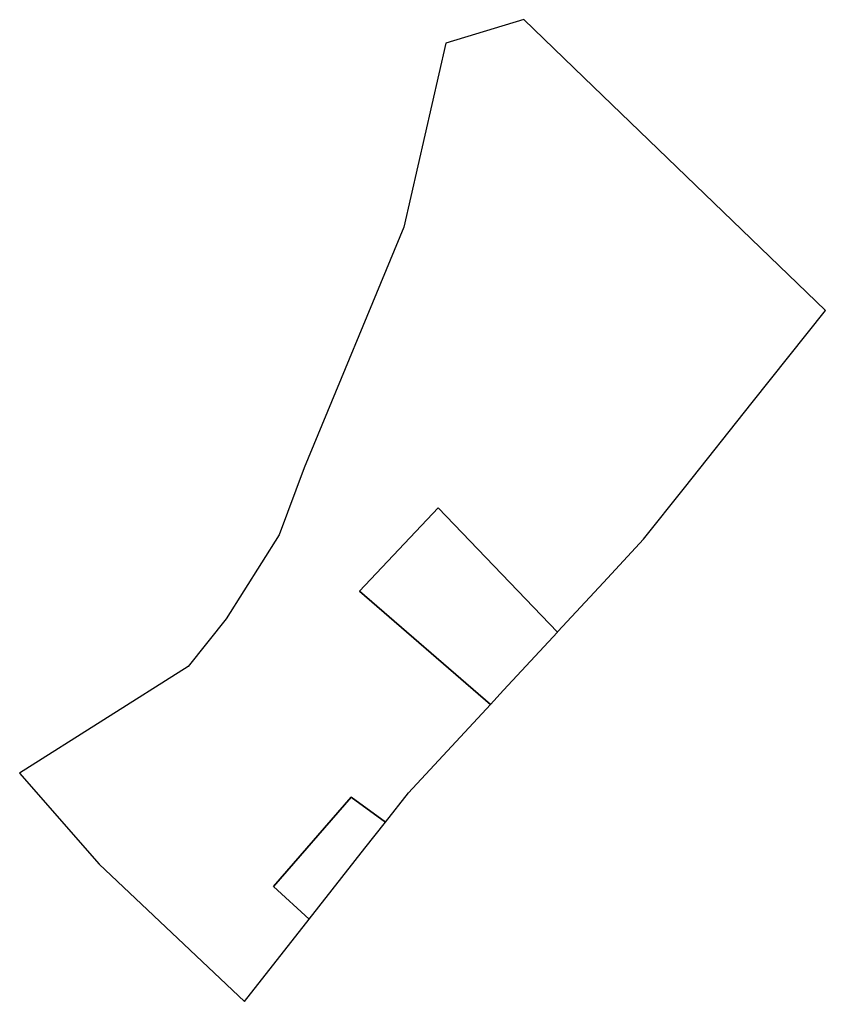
# Model space of a CAD drawing. Header units: metres. Extents: x 807472 to 807615, y 9157414 to 9157587.
import ezdxf

# ---------------------------------------------------------------- set-up
doc = ezdxf.new("R2010")
doc.units = ezdxf.units.M
doc.header["$MEASUREMENT"] = 0
doc.layers.add('21088-BORRAR', color=1, linetype='Continuous')

msp = doc.modelspace()

# ---------------------------------------------------------------- linework, layer by layer
at = {"layer": '21088-BORRAR', "color": 40, "lineweight": -3, "true_color": 0xffbb00}
msp.add_lwpolyline([(807472.07, 9157453.91), (807486.12, 9157437.81), (807511.83, 9157413.54), (807523.27, 9157428.09), (807516.99, 9157433.83), (807530.69, 9157449.62), (807536.74, 9157445.21), (807540.84, 9157450.43), (807555.33, 9157466.04), (807532.16, 9157486.05), (807546.07, 9157500.79), (807567.17, 9157478.8), (807567.26, 9157478.91), (807575.32, 9157487.59), (807582.4, 9157495.23), (807589.63, 9157504.32), (807601.63, 9157519.42), (807614.55, 9157535.69), (807571.83, 9157576.9), (807561.25, 9157587.11), (807547.44, 9157582.94), (807540.02, 9157550.4), (807522.39, 9157507.85), (807517.96, 9157496.02), (807508.62, 9157481.19), (807501.87, 9157472.73)], close=True, dxfattribs=at)
at = {"layer": '21088-BORRAR', "color": 7, "lineweight": -3, "true_color": 0xeeeeee}
for points in [[(807546.07, 9157500.79, 2000), (807532.16, 9157486.05, 2000), (807555.33, 9157466.04, 2580.67), (807557.65, 9157468.55, 2868), (807567.17, 9157478.8, 2580.67)], [(807516.99, 9157433.83, 2000), (807523.27, 9157428.09, 2580.67), (807533.12, 9157440.61, 2868), (807536.74, 9157445.21, 2580.67), (807530.69, 9157449.62, 2000)]]:
    msp.add_polyline3d(points, close=True, dxfattribs=at)

doc.saveas('drawing.dxf')
